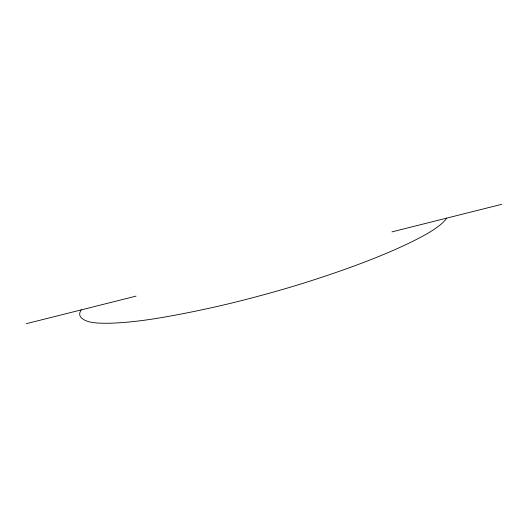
<?xml version="1.0" encoding="UTF-8"?>
<svg xmlns="http://www.w3.org/2000/svg" width="528" height="528" viewBox="0 0 528 528"><rect width="100%" height="100%" fill="white"/><g stroke="black" fill="none" stroke-linecap="round" stroke-linejoin="round"><path stroke-width="0.79" d="M26.4 323.657L136.059 296.122M391.941 231.878L501.6 204.343M446.767 218.11A281.411 45.474 -10.6 0 1 425.02 234.874A425.132 68.706 -10.6 0 1 306.451 282.229A281.411 45.474 -10.6 0 1 237.956 301.495A179.678 29.04 -10.6 0 1 164.644 317.064A85.206 13.768 -10.6 0 1 87.212 321.209A179.678 29.04 -10.6 0 1 81.233 309.89"/></g></svg>
